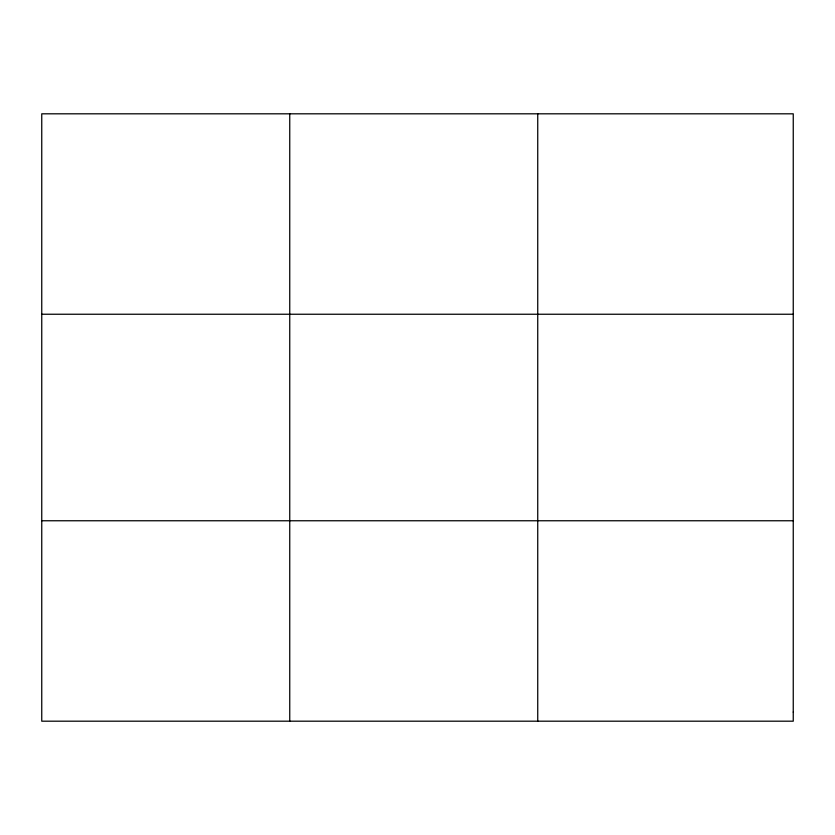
<?xml version="1.0" encoding="UTF-8"?>
<svg xmlns="http://www.w3.org/2000/svg" width="835" height="835" viewBox="0 0 835 835"><rect width="100%" height="100%" fill="white"/><g stroke="black" fill="none" stroke-linecap="round" stroke-linejoin="round"><path stroke-width="1.25" d="M289.745 721.189L289.745 113.811M537.74 721.189L537.74 113.811M41.75 314.242L793.25 314.242M41.75 520.758L793.25 520.758M793.25 712.078L793.25 721.189L41.75 721.189L41.75 113.811L793.25 113.811L793.25 712.078"/></g></svg>
